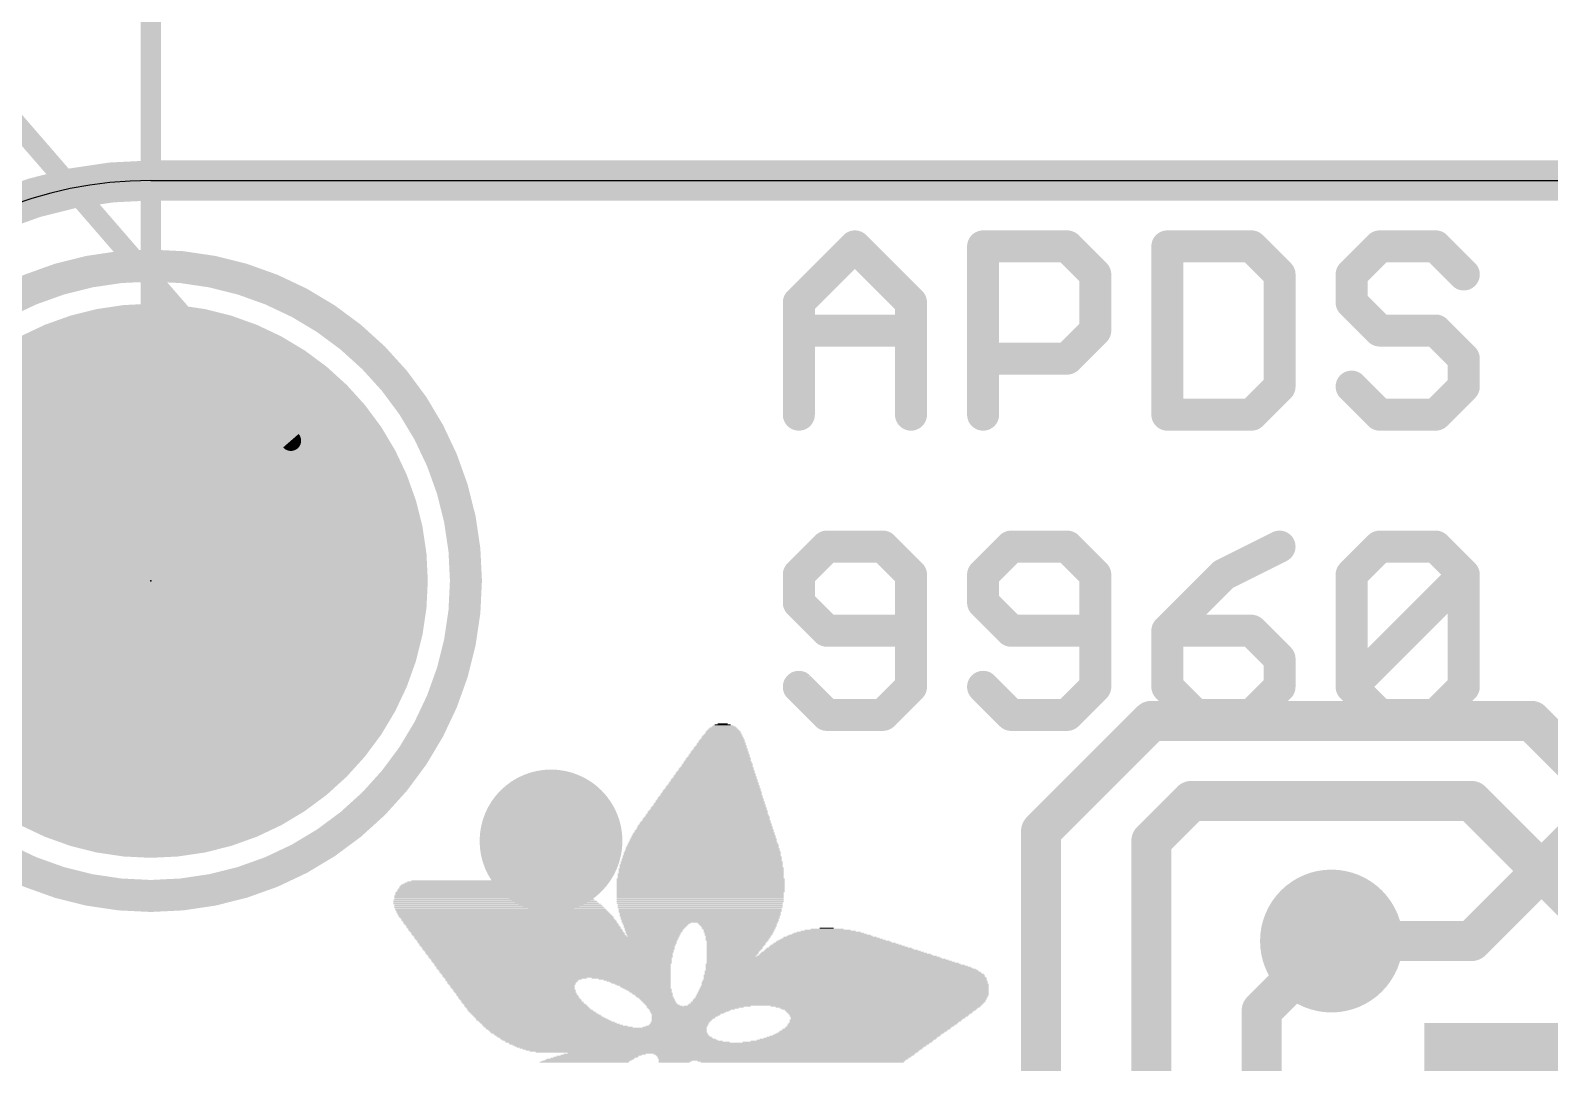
# Model space of a CAD drawing. Extents: x -6.4 to 26.1, y -5.3 to 26.8.
# Drawn here: x 1.78 to 11.42, y 12.18 to 18.73 of the extents above; entities that cross this region are included whole.
import ezdxf

# ---------------------------------------------------------------- set-up
doc = ezdxf.new("R2010")
doc.units = 0
for name, color, linetype in [('1', 12, 'CONTINUOUS'), ('16', 132, 'CONTINUOUS'), ('17', 110, 'CONTINUOUS'), ('18', 110, 'CONTINUOUS'), ('20', 53, 'CONTINUOUS'), ('21', 40, 'CONTINUOUS'), ('23', 53, 'CONTINUOUS'), ('47', 253, 'CONTINUOUS')]:
    doc.layers.add(name, color=color, linetype=linetype)

# ---------------------------------------------------------------- blocks, each defined once
blk = doc.blocks.new('RECT')
blk.add_solid([(-0.5, -0.5), (0.5, -0.5), (-0.5, 0.5), (0.5, 0.5)])
blk = doc.blocks.new('ROUNDP')
at = {"const_width": 0.5}
blk.add_lwpolyline([(0, -0.25, 1), (0, 0.25, 1), (0, -0.25)], format="xyb", dxfattribs=at)
blk = doc.blocks.new('ROUNDV')
at = {"const_width": 0.5}
blk.add_lwpolyline([(0, -0.25, 1), (0, 0.25, 1), (0, -0.25)], format="xyb", dxfattribs=at)

msp = doc.modelspace()

# ---------------------------------------------------------------- linework, layer by layer
at = {"layer": '1'}
for points, const_width in [([(2.54, 17.78, 0.4142), (0, 15.24)], 0.254), ([(2.54, 17.8435, 1), (2.54, 17.7165)], 0.127), ([(2.54, 17.7165, 1), (2.54, 17.8435)], 0.127), ([(8.89, 14.4145, 1), (8.89, 14.2875)], 0.127), ([(8.9349, 14.3061, 1), (8.8451, 14.3959)], 0.127), ([(11.3479, 14.3959, 1), (11.2581, 14.3061)], 0.127), ([(11.303, 14.2875, 1), (11.303, 14.4145)], 0.127), ([(9.144, 13.9065, 1), (9.144, 13.7795)], 0.127), ([(9.1889, 13.7981, 1), (9.0991, 13.8879)], 0.127), ([(10.9669, 13.8879, 1), (10.8771, 13.7981)], 0.127), ([(10.922, 13.7795, 1), (10.922, 13.9065)], 0.127), ([(8.2535, 13.651, 1), (8.1265, 13.651)], 0.127), ([(8.1451, 13.6959, 1), (8.2349, 13.6061)], 0.127), ([(8.9535, 13.589, 1), (8.8265, 13.589)], 0.127), ([(8.8451, 13.6339, 1), (8.9349, 13.5441)], 0.127), ([(10.0779, 12.9091, 1), (9.9881, 12.9989)], 0.127), ([(9.6535, 12.511, 1), (9.5265, 12.511)], 0.127), ([(9.5451, 12.5559, 1), (9.6349, 12.4661)], 0.127)]:
    msp.add_lwpolyline(points, format="xyb", dxfattribs=dict(at, const_width=const_width))
at = {"layer": '1', "const_width": 0.254}
for points in [[(2.54, 17.78), (15.24, 17.78)], [(8.89, 14.351), (8.19, 13.651)], [(8.89, 14.351), (11.303, 14.351)], [(11.303, 14.351), (12.065, 13.589)], [(9.144, 13.843), (8.89, 13.589)], [(9.144, 13.843), (10.922, 13.843)], [(10.922, 13.843), (11.811, 12.954)], [(8.19, 10.395), (8.19, 13.651)], [(8.89, 13.589), (8.89, 9.906)], [(9.59, 12.511), (10.033, 12.954)], [(9.59, 10.395), (9.59, 12.511)]]:
    msp.add_lwpolyline(points, dxfattribs=at)
at = {"layer": '16'}
for points, const_width in [([(2.54, 17.78, 0.4142), (0, 15.24)], 0.254), ([(2.54, 17.8435, 1), (2.54, 17.7165)], 0.127), ([(2.54, 17.7165, 1), (2.54, 17.8435)], 0.127), ([(10.033, 13.0175, 1), (10.033, 12.8905)], 0.127), ([(10.8771, 12.9989, 1), (10.9669, 12.9091)], 0.127), ([(10.922, 12.8905, 1), (10.922, 13.0175)], 0.127)]:
    msp.add_lwpolyline(points, format="xyb", dxfattribs=dict(at, const_width=const_width))
at = {"layer": '16', "const_width": 0.254}
for points in [[(2.54, 17.78), (15.24, 17.78)], [(12.446, 14.478), (10.922, 12.954)], [(10.922, 12.954), (10.033, 12.954)]]:
    msp.add_lwpolyline(points, dxfattribs=at)
at = {"layer": '20'}
msp.add_line((2.54, 17.78), (15.24, 17.78), dxfattribs=at)
msp.add_arc((2.54, 15.24), 2.54, 90, 180, dxfattribs=at)
at = {"layer": '21', "const_width": 0.2032}
for points in [[(6.6528, 17.0059), (7.0087, 17.3618)], [(7.0087, 17.3618), (7.3646, 17.0059)], [(7.8222, 16.2941), (7.8222, 17.3618)], [(7.8222, 17.3618), (8.3561, 17.3618)], [(8.3561, 17.3618), (8.534, 17.1839)], [(8.9916, 17.3618), (8.9916, 16.2941)], [(9.5255, 17.3618), (8.9916, 17.3618)], [(9.7034, 17.1839), (9.5255, 17.3618)], [(10.3389, 17.3618), (10.161, 17.1839)], [(10.6949, 17.3618), (10.3389, 17.3618)], [(10.8728, 17.1839), (10.6949, 17.3618)], [(8.534, 17.1839), (8.534, 16.828)], [(9.7034, 16.472), (9.7034, 17.1839)], [(10.161, 17.1839), (10.161, 17.0059)], [(6.6528, 16.2941), (6.6528, 17.0059)], [(7.3646, 17.0059), (7.3646, 16.2941)], [(10.161, 17.0059), (10.3389, 16.828)], [(6.6528, 16.828), (7.3646, 16.828)], [(8.534, 16.828), (8.3561, 16.65)], [(10.3389, 16.828), (10.6949, 16.828)], [(10.6949, 16.828), (10.8728, 16.65)], [(8.3561, 16.65), (7.8222, 16.65)], [(10.8728, 16.65), (10.8728, 16.472)], [(9.5255, 16.2941), (9.7034, 16.472)], [(10.3389, 16.2941), (10.161, 16.472)], [(10.8728, 16.472), (10.6949, 16.2941)], [(8.9916, 16.2941), (9.5255, 16.2941)], [(10.6949, 16.2941), (10.3389, 16.2941)], [(6.8308, 15.4568), (6.6528, 15.2789)], [(7.1867, 15.4568), (6.8308, 15.4568)], [(7.3646, 15.2789), (7.1867, 15.4568)], [(8.0001, 15.4568), (7.8222, 15.2789)], [(8.3561, 15.4568), (8.0001, 15.4568)], [(8.534, 15.2789), (8.3561, 15.4568)], [(9.7034, 15.4568), (9.3475, 15.2789)], [(10.161, 15.2789), (10.3389, 15.4568)], [(10.3389, 15.4568), (10.6949, 15.4568)], [(10.6949, 15.4568), (10.8728, 15.2789)], [(6.6528, 15.2789), (6.6528, 15.1009)], [(7.3646, 14.5671), (7.3646, 15.2789)], [(7.8222, 15.2789), (7.8222, 15.1009)], [(8.534, 14.5671), (8.534, 15.2789)], [(9.3475, 15.2789), (8.9916, 14.923)], [(10.161, 14.5671), (10.161, 15.2789)], [(10.161, 14.5671), (10.8728, 15.2789)], [(10.8728, 15.2789), (10.8728, 14.5671)], [(6.6528, 15.1009), (6.8308, 14.923)], [(7.8222, 15.1009), (8.0001, 14.923)], [(6.8308, 14.923), (7.3646, 14.923)], [(8.0001, 14.923), (8.534, 14.923)], [(8.9916, 14.923), (8.9916, 14.5671)], [(9.5255, 14.923), (8.9916, 14.923)], [(9.7034, 14.745), (9.5255, 14.923)], [(9.7034, 14.5671), (9.7034, 14.745)], [(6.6528, 14.5671), (6.8308, 14.3891)], [(7.1867, 14.3891), (7.3646, 14.5671)], [(7.8222, 14.5671), (8.0001, 14.3891)], [(8.3561, 14.3891), (8.534, 14.5671)], [(8.9916, 14.5671), (9.1695, 14.3891)], [(9.5255, 14.3891), (9.7034, 14.5671)], [(10.3389, 14.3891), (10.161, 14.5671)], [(10.8728, 14.5671), (10.6949, 14.3891)], [(6.8308, 14.3891), (7.1867, 14.3891)], [(8.0001, 14.3891), (8.3561, 14.3891)], [(9.1695, 14.3891), (9.5255, 14.3891)], [(10.6949, 14.3891), (10.3389, 14.3891)]]:
    msp.add_lwpolyline(points, dxfattribs=at)
at = {"layer": '21'}
for points, const_width in [([(7.0446, 17.3977, 1), (6.9728, 17.3259)], 0.1016), ([(7.0446, 17.3259, 1), (6.9728, 17.3977)], 0.1016), ([(7.873, 17.3618, 1), (7.7714, 17.3618)], 0.1016), ([(7.8222, 17.4126, 1), (7.8222, 17.311)], 0.1016), ([(8.392, 17.3977, 1), (8.3201, 17.3259)], 0.1016), ([(8.3561, 17.311, 1), (8.3561, 17.4126)], 0.1016), ([(9.0424, 17.3618, 1), (8.9408, 17.3618)], 0.1016), ([(8.9916, 17.4126, 1), (8.9916, 17.311)], 0.1016), ([(9.5614, 17.3977, 1), (9.4895, 17.3259)], 0.1016), ([(9.5255, 17.311, 1), (9.5255, 17.4126)], 0.1016), ([(10.3389, 17.4126, 1), (10.3389, 17.311)], 0.1016), ([(10.3749, 17.3259, 1), (10.303, 17.3977)], 0.1016), ([(10.7308, 17.3977, 1), (10.6589, 17.3259)], 0.1016), ([(10.6949, 17.311, 1), (10.6949, 17.4126)], 0.1016), ([(2.54, 13.24, 1), (2.54, 17.24, 1), (2.54, 13.24)], 0.2032), ([(8.5848, 17.1839, 1), (8.4832, 17.1839)], 0.1016), ([(8.4981, 17.1479, 1), (8.5699, 17.2198)], 0.1016), ([(9.7542, 17.1839, 1), (9.6526, 17.1839)], 0.1016), ([(9.6675, 17.1479, 1), (9.7393, 17.2198)], 0.1016), ([(10.2118, 17.1839, 1), (10.1102, 17.1839)], 0.1016), ([(10.1251, 17.2198, 1), (10.1969, 17.1479)], 0.1016), ([(10.8369, 17.1479, 1), (10.9087, 17.2198)], 0.1016), ([(6.7036, 17.0059, 1), (6.602, 17.0059)], 0.1016), ([(6.6169, 17.0418, 1), (6.6887, 16.97)], 0.1016), ([(7.4154, 17.0059, 1), (7.3138, 17.0059)], 0.1016), ([(7.3287, 16.97, 1), (7.4005, 17.0418)], 0.1016), ([(10.1969, 17.0418, 1), (10.1251, 16.97)], 0.1016), ([(10.1102, 17.0059, 1), (10.2118, 17.0059)], 0.1016), ([(6.6528, 16.8788, 1), (6.6528, 16.7772)], 0.1016), ([(7.3646, 16.7772, 1), (7.3646, 16.8788)], 0.1016), ([(8.4832, 16.828, 1), (8.5848, 16.828)], 0.1016), ([(8.5699, 16.792, 1), (8.4981, 16.8639)], 0.1016), ([(10.3389, 16.8788, 1), (10.3389, 16.7772)], 0.1016), ([(10.303, 16.792, 1), (10.3749, 16.8639)], 0.1016), ([(10.7308, 16.8639, 1), (10.6589, 16.792)], 0.1016), ([(10.6949, 16.7772, 1), (10.6949, 16.8788)], 0.1016), ([(7.8222, 16.7008, 1), (7.8222, 16.5992)], 0.1016), ([(8.3201, 16.6859, 1), (8.392, 16.6141)], 0.1016), ([(8.3561, 16.5992, 1), (8.3561, 16.7008)], 0.1016), ([(10.9236, 16.65, 1), (10.822, 16.65)], 0.1016), ([(10.8369, 16.6141, 1), (10.9087, 16.6859)], 0.1016), ([(9.6526, 16.472, 1), (9.7542, 16.472)], 0.1016), ([(9.7393, 16.4361, 1), (9.6675, 16.508)], 0.1016), ([(10.1969, 16.508, 1), (10.1251, 16.4361)], 0.1016), ([(10.822, 16.472, 1), (10.9236, 16.472)], 0.1016), ([(10.9087, 16.4361, 1), (10.8369, 16.508)], 0.1016), ([(8.9916, 16.3449, 1), (8.9916, 16.2433)], 0.1016), ([(9.5255, 16.2433, 1), (9.5255, 16.3449)], 0.1016), ([(10.3389, 16.3449, 1), (10.3389, 16.2433)], 0.1016), ([(10.6949, 16.2433, 1), (10.6949, 16.3449)], 0.1016), ([(6.602, 16.2941, 1), (6.7036, 16.2941)], 0.1016), ([(7.3138, 16.2941, 1), (7.4154, 16.2941)], 0.1016), ([(7.7714, 16.2941, 1), (7.873, 16.2941)], 0.1016), ([(8.9408, 16.2941, 1), (9.0424, 16.2941)], 0.1016), ([(9.4895, 16.33, 1), (9.5614, 16.2582)], 0.1016), ([(10.303, 16.2582, 1), (10.3749, 16.33)], 0.1016), ([(10.6589, 16.33, 1), (10.7308, 16.2582)], 0.1016), ([(6.8308, 15.5076, 1), (6.8308, 15.406)], 0.1016), ([(6.8667, 15.4209, 1), (6.7948, 15.4927)], 0.1016), ([(7.2226, 15.4927, 1), (7.1507, 15.4209)], 0.1016), ([(7.1867, 15.406, 1), (7.1867, 15.5076)], 0.1016), ([(8.0001, 15.5076, 1), (8.0001, 15.406)], 0.1016), ([(8.0361, 15.4209, 1), (7.9642, 15.4927)], 0.1016), ([(8.392, 15.4927, 1), (8.3201, 15.4209)], 0.1016), ([(8.3561, 15.406, 1), (8.3561, 15.5076)], 0.1016), ([(9.7261, 15.4114, 1), (9.6807, 15.5022)], 0.1016), ([(10.3389, 15.5076, 1), (10.3389, 15.406)], 0.1016), ([(10.3749, 15.4209, 1), (10.303, 15.4927)], 0.1016), ([(10.7308, 15.4927, 1), (10.6589, 15.4209)], 0.1016), ([(10.6949, 15.406, 1), (10.6949, 15.5076)], 0.1016), ([(6.7036, 15.2789, 1), (6.602, 15.2789)], 0.1016), ([(6.6169, 15.3148, 1), (6.6887, 15.2429)], 0.1016), ([(7.4154, 15.2789, 1), (7.3138, 15.2789)], 0.1016), ([(7.3287, 15.2429, 1), (7.4005, 15.3148)], 0.1016), ([(7.873, 15.2789, 1), (7.7714, 15.2789)], 0.1016), ([(7.7863, 15.3148, 1), (7.8581, 15.2429)], 0.1016), ([(8.5848, 15.2789, 1), (8.4832, 15.2789)], 0.1016), ([(8.4981, 15.2429, 1), (8.5699, 15.3148)], 0.1016), ([(9.3248, 15.3243, 1), (9.3702, 15.2334)], 0.1016), ([(9.3834, 15.2429, 1), (9.3116, 15.3148)], 0.1016), ([(10.2118, 15.2789, 1), (10.1102, 15.2789)], 0.1016), ([(10.1251, 15.3148, 1), (10.1969, 15.2429)], 0.1016), ([(10.9236, 15.2789, 1), (10.822, 15.2789)], 0.1016), ([(10.9087, 15.2429, 1), (10.8369, 15.3148)], 0.1016), ([(10.8369, 15.2429, 1), (10.9087, 15.3148)], 0.1016), ([(6.6887, 15.1368, 1), (6.6169, 15.065)], 0.1016), ([(6.602, 15.1009, 1), (6.7036, 15.1009)], 0.1016), ([(7.8581, 15.1368, 1), (7.7863, 15.065)], 0.1016), ([(7.7714, 15.1009, 1), (7.873, 15.1009)], 0.1016), ([(6.8308, 14.9738, 1), (6.8308, 14.8722)], 0.1016), ([(6.7948, 14.887, 1), (6.8667, 14.9589)], 0.1016), ([(7.3646, 14.8722, 1), (7.3646, 14.9738)], 0.1016), ([(8.0001, 14.9738, 1), (8.0001, 14.8722)], 0.1016), ([(7.9642, 14.887, 1), (8.0361, 14.9589)], 0.1016), ([(8.534, 14.8722, 1), (8.534, 14.9738)], 0.1016), ([(9.0424, 14.923, 1), (8.9408, 14.923)], 0.1016), ([(8.9916, 14.9738, 1), (8.9916, 14.8722)], 0.1016), ([(8.9557, 14.9589, 1), (9.0275, 14.887)], 0.1016), ([(9.5614, 14.9589, 1), (9.4895, 14.887)], 0.1016), ([(9.5255, 14.8722, 1), (9.5255, 14.9738)], 0.1016), ([(9.7542, 14.745, 1), (9.6526, 14.745)], 0.1016), ([(9.6675, 14.7091, 1), (9.7393, 14.7809)], 0.1016), ([(6.6887, 14.603, 1), (6.6169, 14.5311)], 0.1016), ([(7.4005, 14.5311, 1), (7.3287, 14.603)], 0.1016), ([(7.8581, 14.603, 1), (7.7863, 14.5311)], 0.1016), ([(8.5699, 14.5311, 1), (8.4981, 14.603)], 0.1016), ([(9.0275, 14.603, 1), (8.9557, 14.5311)], 0.1016), ([(9.7393, 14.5311, 1), (9.6675, 14.603)], 0.1016), ([(10.1969, 14.603, 1), (10.1251, 14.5311)], 0.1016), ([(10.9087, 14.5311, 1), (10.8369, 14.603)], 0.1016), ([(7.3138, 14.5671, 1), (7.4154, 14.5671)], 0.1016), ([(8.4832, 14.5671, 1), (8.5848, 14.5671)], 0.1016), ([(8.9408, 14.5671, 1), (9.0424, 14.5671)], 0.1016), ([(9.6526, 14.5671, 1), (9.7542, 14.5671)], 0.1016), ([(10.1251, 14.603, 1), (10.1969, 14.5311)], 0.1016), ([(10.1102, 14.5671, 1), (10.2118, 14.5671)], 0.1016), ([(10.822, 14.5671, 1), (10.9236, 14.5671)], 0.1016), ([(6.8308, 14.4399, 1), (6.8308, 14.3383)], 0.1016), ([(6.7948, 14.3532, 1), (6.8667, 14.425)], 0.1016), ([(7.1507, 14.425, 1), (7.2226, 14.3532)], 0.1016), ([(7.1867, 14.3383, 1), (7.1867, 14.4399)], 0.1016), ([(8.0001, 14.4399, 1), (8.0001, 14.3383)], 0.1016), ([(7.9642, 14.3532, 1), (8.0361, 14.425)], 0.1016), ([(8.3201, 14.425, 1), (8.392, 14.3532)], 0.1016), ([(8.3561, 14.3383, 1), (8.3561, 14.4399)], 0.1016), ([(9.1695, 14.4399, 1), (9.1695, 14.3383)], 0.1016), ([(9.1336, 14.3532, 1), (9.2055, 14.425)], 0.1016), ([(9.4895, 14.425, 1), (9.5614, 14.3532)], 0.1016), ([(9.5255, 14.3383, 1), (9.5255, 14.4399)], 0.1016), ([(10.3389, 14.4399, 1), (10.3389, 14.3383)], 0.1016), ([(10.303, 14.3532, 1), (10.3749, 14.425)], 0.1016), ([(10.6589, 14.425, 1), (10.7308, 14.3532)], 0.1016), ([(10.6949, 14.3383, 1), (10.6949, 14.4399)], 0.1016)]:
    msp.add_lwpolyline(points, format="xyb", dxfattribs=dict(at, const_width=const_width))
at = {"layer": '23'}
msp.add_point((2.54, 15.24), dxfattribs=at)
at = {"layer": '47', "const_width": 0.13}
for points in [[(3.429, 16.129), (-1.7619, 22.1185)], [(2.54, 15.24), (2.54, 21.635)]]:
    msp.add_lwpolyline(points, dxfattribs=at)
at = {"layer": '47', "const_width": 0.065}
for points in [[(3.4044, 16.1077, 1), (3.4536, 16.1503)], [(2.5075, 15.24, 1), (2.5725, 15.24)]]:
    msp.add_lwpolyline(points, format="xyb", dxfattribs=at)

# ---------------------------------------------------------------- block references
at = {"layer": '1', "xscale": 1.24, "yscale": 1.5, "rotation": 180}
msp.add_blockref('RECT', (11.242, 11.684), dxfattribs=at)
at = {"layer": '17', "xscale": 3.516, "yscale": 3.516}
msp.add_blockref('ROUNDP', (2.54, 15.24), dxfattribs=at)
msp.add_blockref('ROUNDP', (2.54, 15.24), dxfattribs=at)
at = {"layer": '18', "xscale": 0.9064, "yscale": 0.9064}
for p in [(5.08, 13.589), (5.08, 13.589), (10.033, 12.954), (10.033, 12.954)]:
    msp.add_blockref('ROUNDV', p, dxfattribs=at)
at = {"layer": '21'}
for p, xscale, yscale in [((6.1722, 14.2685), 0.235, 0.0063), ((6.1722, 14.2812), 0.2222, 0.0063), ((6.1722, 14.2748), 0.2222, 0.0064), ((6.1722, 14.2875), 0.2096, 0.0064), ((6.1722, 14.2939), 0.1968, 0.0063), ((6.1722, 14.3002), 0.1842, 0.0064), ((6.1722, 14.3066), 0.1714, 0.0063), ((6.1754, 14.3129), 0.1524, 0.0064), ((6.1722, 14.3193), 0.1334, 0.0063), ((6.169, 14.3256), 0.1016, 0.0064), ((6.1691, 14.332), 0.0635, 0.0063), ((6.1532, 14.1796), 0.3365, 0.0063), ((6.1564, 14.1732), 0.3429, 0.0064), ((6.1563, 14.1859), 0.3302, 0.0064), ((6.1595, 14.1923), 0.3238, 0.0063), ((6.1595, 14.205), 0.3112, 0.0063), ((6.1595, 14.1986), 0.3112, 0.0064), ((6.1627, 14.2113), 0.3048, 0.0064), ((6.1627, 14.224), 0.2921, 0.0064), ((6.1627, 14.2177), 0.2921, 0.0063), ((6.1659, 14.2304), 0.2857, 0.0063), ((6.1659, 14.2367), 0.2731, 0.0064), ((6.1659, 14.2494), 0.2603, 0.0064), ((6.1691, 14.2431), 0.2667, 0.0063), ((6.169, 14.2558), 0.254, 0.0063), ((6.1691, 14.2621), 0.2413, 0.0064), ((6.1372, 14.078), 0.4445, 0.0063), ((6.1373, 14.0907), 0.4318, 0.0063), ((6.1373, 14.0843), 0.4318, 0.0064), ((6.1372, 14.097), 0.4191, 0.0064), ((6.1405, 14.1097), 0.4127, 0.0064), ((6.1405, 14.1034), 0.4127, 0.0063), ((6.1436, 14.1161), 0.4064, 0.0063), ((6.1437, 14.1224), 0.3937, 0.0064), ((6.1468, 14.1351), 0.3874, 0.0064), ((6.1468, 14.1288), 0.3874, 0.0063), ((6.1468, 14.1415), 0.3746, 0.0063), ((6.15, 14.1542), 0.3683, 0.0063), ((6.15, 14.1478), 0.3683, 0.0064), ((6.15, 14.1605), 0.3556, 0.0064), ((6.1532, 14.1669), 0.3493, 0.0063), ((6.1151, 13.9827), 0.5397, 0.0064), ((6.1182, 13.9891), 0.5334, 0.0063), ((6.1183, 14.0018), 0.5207, 0.0063), ((6.1214, 13.9954), 0.527, 0.0064), ((6.1214, 14.0081), 0.5144, 0.0064), ((6.1214, 14.0208), 0.5016, 0.0064), ((6.1246, 14.0145), 0.508, 0.0063), ((6.1246, 14.0272), 0.4953, 0.0063), ((6.1278, 14.0335), 0.4889, 0.0064), ((6.1278, 14.0462), 0.4763, 0.0064), ((6.1278, 14.0399), 0.4763, 0.0063), ((6.131, 14.0526), 0.4699, 0.0063), ((6.1309, 14.0589), 0.4572, 0.0064), ((6.1341, 14.0716), 0.4508, 0.0064), ((6.1341, 14.0653), 0.4508, 0.0063), ((6.096, 13.8875), 0.6414, 0.0063), ((6.096, 13.8811), 0.6414, 0.0064), ((6.0992, 13.8938), 0.635, 0.0064), ((6.0991, 13.9065), 0.6223, 0.0064), ((6.1024, 13.9002), 0.6287, 0.0063), ((6.1024, 13.9129), 0.6159, 0.0063), ((6.1055, 13.9192), 0.6096, 0.0064), ((6.1056, 13.9319), 0.5969, 0.0064), ((6.1056, 13.9256), 0.5969, 0.0063), ((6.1087, 13.9383), 0.5906, 0.0063), ((6.1087, 13.9446), 0.5778, 0.0064), ((6.1119, 13.9573), 0.5715, 0.0064), ((6.1119, 13.951), 0.5715, 0.0063), ((6.1119, 13.9637), 0.5588, 0.0063), ((6.1151, 13.9764), 0.5525, 0.0063), ((6.1151, 13.97), 0.5525, 0.0064), ((6.077, 13.7858), 0.7429, 0.0063), ((6.0801, 13.7986), 0.7366, 0.0063), ((6.0801, 13.7922), 0.7366, 0.0064), ((6.0802, 13.8049), 0.7239, 0.0064), ((6.0833, 13.8113), 0.7176, 0.0063), ((6.0833, 13.8239), 0.7048, 0.0063), ((6.0865, 13.8176), 0.7112, 0.0064), ((6.0865, 13.8303), 0.6985, 0.0064), ((6.0865, 13.843), 0.6858, 0.0064), ((6.0897, 13.8367), 0.6921, 0.0063), ((6.0897, 13.8494), 0.6795, 0.0063), ((6.0897, 13.862), 0.6667, 0.0063), ((6.0929, 13.8557), 0.6731, 0.0064), ((6.0928, 13.8684), 0.6604, 0.0064), ((6.096, 13.8748), 0.654, 0.0063), ((6.0579, 13.6906), 0.8446, 0.0064), ((6.0579, 13.7033), 0.8318, 0.0064), ((6.0611, 13.697), 0.8382, 0.0063), ((6.0611, 13.7096), 0.8255, 0.0063), ((6.0643, 13.716), 0.8191, 0.0064), ((6.0643, 13.7287), 0.8065, 0.0064), ((6.0643, 13.7224), 0.8065, 0.0063), ((6.0675, 13.7351), 0.8001, 0.0063), ((6.0706, 13.7414), 0.7938, 0.0064), ((6.0706, 13.7541), 0.781, 0.0064), ((6.0706, 13.7477), 0.781, 0.0063), ((6.0706, 13.7605), 0.7684, 0.0063), ((6.0738, 13.7732), 0.762, 0.0063), ((6.0738, 13.7668), 0.762, 0.0064), ((6.077, 13.7795), 0.7557, 0.0064), ((6.0452, 13.5953), 0.9334, 0.0063), ((6.0452, 13.6081), 0.9208, 0.0063), ((6.0484, 13.6017), 0.9271, 0.0064), ((6.0484, 13.6208), 0.9144, 0.0063), ((6.0484, 13.6144), 0.9144, 0.0064), ((6.0484, 13.6334), 0.9017, 0.0063), ((6.0484, 13.6271), 0.9017, 0.0064), ((6.0516, 13.6398), 0.8953, 0.0064), ((6.0516, 13.6525), 0.8827, 0.0064), ((6.0516, 13.6462), 0.8827, 0.0063), ((6.0548, 13.6589), 0.8763, 0.0063), ((6.0547, 13.6715), 0.8636, 0.0063), ((6.0547, 13.6652), 0.8636, 0.0064), ((6.0579, 13.6779), 0.8572, 0.0064), ((6.0548, 13.6843), 0.8509, 0.0063), ((6.0389, 13.5128), 0.9969, 0.0064), ((6.0389, 13.5065), 0.9969, 0.0063), ((6.0389, 13.5001), 0.9969, 0.0064), ((6.042, 13.5191), 0.9906, 0.0063), ((6.0389, 13.5255), 0.9843, 0.0064), ((6.0389, 13.5446), 0.9715, 0.0063), ((6.0421, 13.5382), 0.9779, 0.0064), ((6.0421, 13.5319), 0.9779, 0.0063), ((6.042, 13.5572), 0.9652, 0.0063), ((6.042, 13.5509), 0.9652, 0.0064), ((6.0421, 13.57), 0.9525, 0.0063), ((6.0452, 13.5636), 0.9588, 0.0064), ((6.042, 13.5827), 0.9398, 0.0063), ((6.0452, 13.5763), 0.9462, 0.0064), ((6.0452, 13.589), 0.9334, 0.0064), ((6.0325, 13.4112), 1.0478, 0.0064), ((6.0325, 13.4049), 1.0478, 0.0063), ((6.0325, 13.4366), 1.035, 0.0064), ((6.0325, 13.4303), 1.035, 0.0063), ((6.0325, 13.4239), 1.035, 0.0064), ((6.0357, 13.4176), 1.0414, 0.0063), ((6.0357, 13.4557), 1.0287, 0.0063), ((6.0357, 13.4493), 1.0287, 0.0064), ((6.0357, 13.443), 1.0287, 0.0063), ((6.0357, 13.4747), 1.016, 0.0064), ((6.0357, 13.4684), 1.016, 0.0063), ((6.0357, 13.462), 1.016, 0.0064), ((6.0389, 13.4874), 1.0097, 0.0064), ((6.0389, 13.4811), 1.0097, 0.0063), ((6.0357, 13.4938), 1.0033, 0.0063), ((4.645, 13.3033), 1.0414, 0.0063), ((4.6355, 13.3096), 1.0096, 0.0064), ((4.6292, 13.316), 0.9715, 0.0063), ((4.6197, 13.3223), 0.9271, 0.0064), ((4.607, 13.3287), 0.8763, 0.0063), ((4.5911, 13.335), 0.7937, 0.0064), ((6.0293, 13.3477), 1.0668, 0.0064), ((6.0293, 13.3414), 1.0668, 0.0063), ((6.0293, 13.335), 1.0668, 0.0064), ((6.0293, 13.3287), 1.0668, 0.0063), ((6.0293, 13.3223), 1.0668, 0.0064), ((6.0293, 13.316), 1.0668, 0.0063), ((6.0293, 13.3096), 1.0668, 0.0064), ((6.0293, 13.3033), 1.0668, 0.0063), ((6.0293, 13.3795), 1.0541, 0.0063), ((6.0293, 13.3731), 1.0541, 0.0064), ((6.0293, 13.3668), 1.0541, 0.0063), ((6.0293, 13.3604), 1.0541, 0.0064), ((6.0293, 13.3541), 1.0541, 0.0063), ((6.0325, 13.3985), 1.0478, 0.0064), ((6.0325, 13.3922), 1.0478, 0.0063), ((6.0325, 13.3858), 1.0478, 0.0064), ((4.718, 13.2144), 1.2763, 0.0063), ((4.7244, 13.208), 1.289, 0.0064), ((4.718, 13.2207), 1.2637, 0.0064), ((4.7085, 13.2334), 1.2446, 0.0064), ((4.7117, 13.2271), 1.251, 0.0063), ((4.7022, 13.2398), 1.2319, 0.0063), ((4.6863, 13.2588), 1.1874, 0.0064), ((4.699, 13.2461), 1.2128, 0.0064), ((4.6927, 13.2525), 1.2001, 0.0063), ((4.6831, 13.2652), 1.1684, 0.0063), ((4.6799, 13.2715), 1.1493, 0.0064), ((4.6705, 13.2779), 1.1303, 0.0063), ((4.6673, 13.2842), 1.1113, 0.0064), ((4.6514, 13.2969), 1.0668, 0.0064), ((4.6609, 13.2906), 1.0858, 0.0063), ((6.0293, 13.2969), 1.0668, 0.0064), ((6.0293, 13.2906), 1.0668, 0.0063), ((6.0293, 13.2842), 1.0668, 0.0064), ((6.0293, 13.2779), 1.0668, 0.0063), ((6.0293, 13.2715), 1.0668, 0.0064), ((6.0293, 13.2652), 1.0668, 0.0063), ((6.0262, 13.2588), 1.0605, 0.0064), ((6.0262, 13.2525), 1.0605, 0.0063), ((6.0262, 13.2461), 1.0605, 0.0064), ((6.0262, 13.2398), 1.0605, 0.0063), ((6.0262, 13.2334), 1.0605, 0.0064), ((6.0262, 13.2271), 1.0605, 0.0063), ((6.0262, 13.2207), 1.0605, 0.0064), ((6.0262, 13.2144), 1.0605, 0.0063), ((6.0262, 13.208), 1.0605, 0.0064), ((4.7276, 13.2017), 1.2954, 0.0063), ((4.7371, 13.189), 1.3144, 0.0063), ((4.7308, 13.1953), 1.3017, 0.0064), ((4.7435, 13.1826), 1.3145, 0.0064), ((4.7466, 13.1763), 1.3208, 0.0063), ((4.7498, 13.1699), 1.3272, 0.0064), ((4.753, 13.1636), 1.3335, 0.0063), ((4.7625, 13.1509), 1.3398, 0.0063), ((4.7594, 13.1572), 1.3335, 0.0064), ((4.772, 13.1382), 1.3462, 0.0063), ((4.7689, 13.1445), 1.3399, 0.0064), ((4.7784, 13.1318), 1.3462, 0.0064), ((4.7816, 13.1255), 1.3525, 0.0063), ((4.7879, 13.1191), 1.3526, 0.0064), ((4.7911, 13.1128), 1.3589, 0.0063), ((6.023, 13.1953), 1.0541, 0.0064), ((6.0262, 13.2017), 1.0605, 0.0063), ((6.0262, 13.189), 1.0477, 0.0063), ((6.0262, 13.1826), 1.0477, 0.0064), ((6.0262, 13.1763), 1.0477, 0.0063), ((6.0262, 13.1699), 1.0477, 0.0064), ((6.023, 13.1636), 1.0414, 0.0063), ((6.023, 13.1382), 1.0287, 0.0063), ((6.0262, 13.1572), 1.0351, 0.0064), ((6.0262, 13.1509), 1.0351, 0.0063), ((6.0262, 13.1445), 1.0351, 0.0064), ((6.023, 13.1128), 1.016, 0.0063), ((6.0262, 13.1318), 1.0223, 0.0064), ((6.0262, 13.1255), 1.0223, 0.0063), ((6.0262, 13.1191), 1.0223, 0.0064), ((4.7975, 13.1064), 1.3589, 0.0064), ((4.8006, 13.1001), 1.3526, 0.0063), ((4.8102, 13.0874), 1.3589, 0.0063), ((4.807, 13.0937), 1.3525, 0.0064), ((4.8165, 13.081), 1.3589, 0.0064), ((4.8228, 13.0683), 1.3589, 0.0064), ((4.8197, 13.0747), 1.3525, 0.0063), ((4.8292, 13.062), 1.3589, 0.0063), ((4.8323, 13.0556), 1.3525, 0.0064), ((4.8418, 13.0429), 1.3589, 0.0064), ((4.8387, 13.0493), 1.3526, 0.0063), ((4.8451, 13.0366), 1.3525, 0.0063), ((4.8514, 13.0302), 1.3526, 0.0064), ((4.8546, 13.0239), 1.3589, 0.0063), ((4.8578, 13.0175), 1.3525, 0.0064), ((6.0262, 13.1064), 1.0097, 0.0064), ((6.0262, 13.1001), 1.0097, 0.0063), ((6.023, 13.0937), 1.0033, 0.0064), ((6.023, 13.0747), 0.9906, 0.0063), ((6.0262, 13.0874), 0.9969, 0.0063), ((6.0262, 13.081), 0.9969, 0.0064), ((5.7435, 13.062), 0.4191, 0.0063), ((5.7499, 13.0683), 0.4318, 0.0064), ((5.7436, 13.0556), 0.4064, 0.0064), ((5.7404, 13.0493), 0.4, 0.0063), ((5.7373, 13.0429), 0.3937, 0.0064), ((5.734, 13.0302), 0.3747, 0.0064), ((5.7372, 13.0366), 0.381, 0.0063), ((5.7309, 13.0239), 0.3683, 0.0063), ((5.734, 13.0175), 0.3619, 0.0064), ((6.2643, 13.0683), 0.508, 0.0064), ((6.2643, 13.062), 0.4953, 0.0063), ((6.2675, 13.0556), 0.4889, 0.0064), ((6.2706, 13.0493), 0.4826, 0.0063), ((6.2707, 13.0429), 0.4699, 0.0064), ((6.2707, 13.0366), 0.4699, 0.0063), ((6.2706, 13.0302), 0.4572, 0.0064), ((6.2738, 13.0239), 0.4508, 0.0063), ((6.2707, 13.0175), 0.4445, 0.0064), ((6.839, 13.0175), 0.3493, 0.0064), ((6.8357, 13.0239), 0.2921, 0.0063), ((6.8326, 13.0302), 0.2096, 0.0064), ((6.8295, 13.0366), 0.0889, 0.0063), ((4.8641, 13.0112), 1.3526, 0.0063), ((4.8704, 13.0048), 1.3525, 0.0064), ((4.8704, 12.9985), 1.3525, 0.0063), ((4.8768, 12.9921), 1.3526, 0.0064), ((4.8832, 12.9858), 1.3525, 0.0063), ((5.0514, 12.9794), 1.6764, 0.0064), ((5.0514, 12.9731), 1.6764, 0.0063), ((5.0514, 12.9667), 1.6637, 0.0064), ((5.0546, 12.9604), 1.6574, 0.0063), ((5.0546, 12.954), 1.6446, 0.0064), ((5.0546, 12.9477), 1.6446, 0.0063), ((5.0578, 12.9413), 1.6383, 0.0064), ((5.0578, 12.935), 1.6256, 0.0063), ((5.0578, 12.9286), 1.6256, 0.0064), ((5.0578, 12.9223), 1.6129, 0.0063), ((5.7309, 13.0112), 0.3556, 0.0063), ((5.7277, 13.0048), 0.3492, 0.0064), ((5.7277, 12.9921), 0.3366, 0.0064), ((5.7309, 12.9985), 0.3429, 0.0063), ((5.7309, 12.9858), 0.3302, 0.0063), ((6.2707, 13.0112), 0.4445, 0.0063), ((6.2706, 13.0048), 0.4318, 0.0064), ((6.2706, 12.9985), 0.4318, 0.0063), ((6.2675, 12.9921), 0.4255, 0.0064), ((6.2643, 12.9731), 0.4064, 0.0063), ((6.2611, 12.9667), 0.4, 0.0064), ((6.2611, 12.9604), 0.4, 0.0063), ((6.2675, 12.9858), 0.4127, 0.0063), ((6.2675, 12.9794), 0.4127, 0.0064), ((6.2611, 12.954), 0.3874, 0.0064), ((6.2579, 12.9477), 0.381, 0.0063), ((6.2515, 12.9286), 0.3683, 0.0064), ((6.2484, 12.9223), 0.362, 0.0063), ((6.2548, 12.9413), 0.3747, 0.0064), ((6.2548, 12.935), 0.3747, 0.0063), ((6.8961, 12.9223), 0.8572, 0.0063), ((6.8898, 12.9286), 0.8319, 0.0064), ((6.8866, 12.935), 0.8001, 0.0063), ((6.8803, 12.9413), 0.7747, 0.0064), ((6.8739, 12.9477), 0.7366, 0.0063), ((6.8707, 12.954), 0.7176, 0.0064), ((6.8643, 12.9604), 0.6795, 0.0063), ((6.8612, 12.9667), 0.6477, 0.0064), ((6.858, 12.9731), 0.616, 0.0063), ((6.8517, 12.9794), 0.5905, 0.0064), ((6.8485, 12.9858), 0.5461, 0.0063), ((6.8485, 12.9921), 0.5207, 0.0064), ((6.8453, 12.9985), 0.4762, 0.0063), ((6.8422, 13.0048), 0.4445, 0.0064), ((6.8421, 13.0112), 0.4064, 0.0063), ((5.061, 12.9159), 1.6065, 0.0064), ((5.0641, 12.9096), 1.6002, 0.0063), ((5.0641, 12.9032), 1.6002, 0.0064), ((5.0642, 12.8969), 1.5875, 0.0063), ((5.0673, 12.8905), 1.5812, 0.0064), ((5.0705, 12.8841), 1.5748, 0.0063), ((5.0673, 12.8778), 1.5684, 0.0064), ((5.0705, 12.8715), 1.5621, 0.0063), ((5.0737, 12.8651), 1.5557, 0.0064), ((5.0768, 12.8588), 1.5494, 0.0063), ((5.0768, 12.8524), 1.5494, 0.0064), ((5.0769, 12.846), 1.5367, 0.0063), ((5.08, 12.8397), 1.5304, 0.0064), ((5.0832, 12.8334), 1.524, 0.0063), ((5.0832, 12.827), 1.524, 0.0064), ((5.0864, 12.8207), 1.5177, 0.0063), ((6.2452, 12.9159), 0.3556, 0.0064), ((6.2452, 12.9096), 0.3556, 0.0063), ((6.242, 12.9032), 0.3493, 0.0064), ((6.2357, 12.8905), 0.3366, 0.0064), ((6.2325, 12.8841), 0.3302, 0.0063), ((6.2325, 12.8778), 0.3302, 0.0064), ((6.223, 12.8588), 0.3112, 0.0063), ((6.8072, 12.8524), 1.4796, 0.0064), ((6.8262, 12.8397), 1.5177, 0.0064), ((6.8357, 12.8334), 1.5367, 0.0063), ((6.8453, 12.827), 1.5558, 0.0064), ((6.8548, 12.8207), 1.5748, 0.0063), ((6.2389, 12.8969), 0.3429, 0.0063), ((6.2294, 12.8715), 0.3239, 0.0063), ((6.2262, 12.8651), 0.3175, 0.0064), ((6.8136, 12.846), 1.4923, 0.0063), ((6.9564, 12.8588), 1.143, 0.0063), ((6.9501, 12.8651), 1.1049, 0.0064), ((6.9469, 12.8715), 1.0858, 0.0063), ((6.9374, 12.8778), 1.0541, 0.0064), ((6.931, 12.8841), 1.0287, 0.0063), ((6.9279, 12.8905), 0.9969, 0.0064), ((6.9215, 12.8969), 0.9716, 0.0063), ((6.912, 12.9032), 0.9398, 0.0064), ((6.9088, 12.9096), 0.9208, 0.0063), ((6.9024, 12.9159), 0.8827, 0.0064), ((5.0896, 12.8143), 1.5113, 0.0064), ((5.0895, 12.8079), 1.4986, 0.0063), ((5.0895, 12.8016), 1.4986, 0.0064), ((5.0927, 12.7953), 1.4922, 0.0063), ((5.0959, 12.7889), 1.4859, 0.0064), ((5.0959, 12.7826), 1.4859, 0.0063), ((5.0991, 12.7762), 1.4795, 0.0064), ((5.1022, 12.7698), 1.4732, 0.0063), ((5.1054, 12.7635), 1.4668, 0.0064), ((5.1054, 12.7572), 1.4668, 0.0063), ((5.1086, 12.7508), 1.4605, 0.0064), ((5.1118, 12.7445), 1.4541, 0.0063), ((5.1149, 12.7381), 1.4478, 0.0064), ((5.1149, 12.7317), 1.4478, 0.0063), ((5.1181, 12.7254), 1.4414, 0.0064), ((6.9405, 12.7381), 1.7843, 0.0064), ((6.9405, 12.7317), 1.7843, 0.0063), ((6.9438, 12.7254), 1.7907, 0.0064), ((6.9247, 12.7635), 1.7399, 0.0064), ((6.931, 12.7572), 1.7526, 0.0063), ((6.9342, 12.7508), 1.759, 0.0064), ((6.9405, 12.7445), 1.7717, 0.0063), ((6.8929, 12.7953), 1.6637, 0.0063), ((6.9024, 12.7889), 1.6827, 0.0064), ((6.8707, 12.8079), 1.6192, 0.0063), ((6.8834, 12.8016), 1.6446, 0.0064), ((6.9088, 12.7826), 1.6954, 0.0063), ((6.9247, 12.7698), 1.7272, 0.0063), ((6.9184, 12.7762), 1.7145, 0.0064), ((6.8675, 12.8143), 1.6002, 0.0064), ((4.8546, 12.7191), 0.9017, 0.0063), ((4.8419, 12.7127), 0.8636, 0.0064), ((4.8323, 12.7064), 0.8445, 0.0063), ((4.8323, 12.7), 0.8319, 0.0064), ((4.8323, 12.6936), 0.8191, 0.0063), ((4.8292, 12.6873), 0.8128, 0.0064), ((4.8323, 12.681), 0.8065, 0.0063), ((4.8323, 12.6746), 0.7937, 0.0064), ((4.8355, 12.6683), 0.7874, 0.0063), ((4.8355, 12.6619), 0.7874, 0.0064), ((4.8387, 12.6555), 0.781, 0.0063), ((4.8418, 12.6492), 0.7747, 0.0064), ((4.8483, 12.6429), 0.7747, 0.0063), ((4.8483, 12.6365), 0.7747, 0.0064), ((4.8514, 12.6302), 0.7684, 0.0063), ((5.588, 12.7191), 0.5016, 0.0063), ((5.6102, 12.7127), 0.4572, 0.0064), ((5.6261, 12.7064), 0.4254, 0.0063), ((5.6356, 12.7), 0.4064, 0.0064), ((5.6452, 12.6936), 0.3873, 0.0063), ((5.6515, 12.6873), 0.3746, 0.0064), ((5.661, 12.681), 0.3556, 0.0063), ((5.6673, 12.6746), 0.3429, 0.0064), ((5.6769, 12.6683), 0.3238, 0.0063), ((5.6801, 12.6619), 0.3175, 0.0064), ((5.6864, 12.6555), 0.3048, 0.0063), ((5.6959, 12.6492), 0.2985, 0.0064), ((5.7023, 12.6429), 0.2858, 0.0063), ((5.7087, 12.6365), 0.2731, 0.0064), ((5.7119, 12.6302), 0.2667, 0.0063), ((6.9342, 12.6302), 1.8478, 0.0063), ((6.9374, 12.6429), 1.8415, 0.0063), ((6.9374, 12.6365), 1.8415, 0.0064), ((6.9405, 12.6555), 1.8351, 0.0063), ((6.9405, 12.6492), 1.8351, 0.0064), ((6.9437, 12.6683), 1.8288, 0.0063), ((6.9437, 12.6619), 1.8288, 0.0064), ((6.9469, 12.681), 1.8224, 0.0063), ((6.9469, 12.6746), 1.8224, 0.0064), ((6.9438, 12.6936), 1.8161, 0.0063), ((6.9438, 12.6873), 1.8161, 0.0064), ((6.9437, 12.7064), 1.8034, 0.0063), ((6.9469, 12.7), 1.8098, 0.0064), ((6.9469, 12.7191), 1.797, 0.0063), ((6.9469, 12.7127), 1.797, 0.0064), ((4.8578, 12.6238), 0.7683, 0.0064), ((4.8609, 12.6174), 0.762, 0.0063), ((4.8641, 12.6111), 0.7684, 0.0064), ((4.8704, 12.6048), 0.7683, 0.0063), ((4.8736, 12.5984), 0.762, 0.0064), ((4.8768, 12.5921), 0.7684, 0.0063), ((4.8832, 12.5857), 0.7683, 0.0064), ((4.8895, 12.5793), 0.7684, 0.0063), ((4.8927, 12.573), 0.762, 0.0064), ((4.899, 12.5667), 0.7747, 0.0063), ((4.9022, 12.5603), 0.7684, 0.0064), ((4.9118, 12.554), 0.7747, 0.0063), ((4.9213, 12.5412), 0.7811, 0.0063), ((4.9181, 12.5476), 0.7747, 0.0064), ((4.9276, 12.5349), 0.781, 0.0064), ((5.7214, 12.6238), 0.2603, 0.0064), ((5.7245, 12.6174), 0.254, 0.0063), ((5.7309, 12.6111), 0.2413, 0.0064), ((5.734, 12.6048), 0.2349, 0.0063), ((5.7404, 12.5984), 0.235, 0.0064), ((5.7468, 12.5921), 0.2223, 0.0063), ((5.7531, 12.5857), 0.2222, 0.0064), ((5.7563, 12.5793), 0.2159, 0.0063), ((5.7627, 12.573), 0.2159, 0.0064), ((5.7658, 12.5667), 0.2096, 0.0063), ((5.7721, 12.5603), 0.2095, 0.0064), ((5.7785, 12.554), 0.2096, 0.0063), ((5.7881, 12.5476), 0.2159, 0.0064), ((5.8007, 12.5412), 0.2286, 0.0063), ((5.9944, 12.5349), 0.616, 0.0064), ((6.1341, 12.5412), 0.4254, 0.0063), ((6.8803, 12.5476), 1.8669, 0.0064), ((6.8866, 12.554), 1.8669, 0.0063), ((6.8961, 12.5603), 1.8606, 0.0064), ((6.8993, 12.5667), 1.8669, 0.0063), ((6.9088, 12.5793), 1.8606, 0.0063), ((6.9088, 12.573), 1.8606, 0.0064), ((6.9152, 12.5857), 1.8605, 0.0064), ((6.9183, 12.5921), 1.8542, 0.0063), ((6.9247, 12.6048), 1.8542, 0.0063), ((6.9247, 12.5984), 1.8542, 0.0064), ((6.931, 12.6174), 1.8542, 0.0063), ((6.931, 12.6111), 1.8542, 0.0064), ((6.9342, 12.6238), 1.8478, 0.0064), ((7.1406, 12.5412), 1.3335, 0.0063), ((7.1533, 12.5349), 1.2954, 0.0064), ((4.934, 12.5286), 0.7811, 0.0063), ((4.9403, 12.5222), 0.781, 0.0064), ((4.9466, 12.5159), 0.7937, 0.0063), ((4.953, 12.5095), 0.7938, 0.0064), ((4.9626, 12.5031), 0.8001, 0.0063), ((4.9689, 12.4968), 0.8001, 0.0064), ((4.9784, 12.4905), 0.8064, 0.0063), ((4.9879, 12.4841), 0.8128, 0.0064), ((4.9943, 12.4778), 0.8128, 0.0063), ((5.0038, 12.4714), 0.8192, 0.0064), ((5.0133, 12.465), 0.8255, 0.0063), ((5.0292, 12.4524), 0.8446, 0.0063), ((5.0229, 12.4587), 0.8319, 0.0064), ((5.0419, 12.446), 0.8446, 0.0064), ((5.0546, 12.4397), 0.8572, 0.0063), ((5.9817, 12.5286), 0.5778, 0.0063), ((5.9722, 12.5222), 0.5461, 0.0064), ((5.9627, 12.5159), 0.5143, 0.0063), ((5.9563, 12.5095), 0.5016, 0.0064), ((5.9436, 12.4968), 0.4636, 0.0064), ((5.95, 12.5031), 0.4763, 0.0063), ((5.8992, 12.4397), 0.3747, 0.0063), ((5.9373, 12.4905), 0.4381, 0.0063), ((5.9341, 12.4841), 0.4318, 0.0064), ((5.9214, 12.4714), 0.4064, 0.0064), ((5.9182, 12.465), 0.4, 0.0063), ((5.9087, 12.4524), 0.381, 0.0063), ((5.9055, 12.446), 0.3746, 0.0064), ((5.9278, 12.4778), 0.4191, 0.0063), ((5.9119, 12.4587), 0.3873, 0.0064), ((7.1597, 12.5286), 1.2573, 0.0063), ((7.1628, 12.5222), 1.2382, 0.0064), ((7.1692, 12.5159), 1.2129, 0.0063), ((7.166, 12.5095), 1.1938, 0.0064), ((7.166, 12.5031), 1.1811, 0.0063), ((7.166, 12.4968), 1.1684, 0.0064), ((7.1628, 12.4905), 1.1494, 0.0063), ((7.1628, 12.4841), 1.1366, 0.0064), ((7.1597, 12.4778), 1.1303, 0.0063), ((7.1406, 12.4524), 1.0922, 0.0063), ((7.1374, 12.446), 1.0858, 0.0064), ((7.1311, 12.4397), 1.0731, 0.0063), ((7.1533, 12.465), 1.1049, 0.0063), ((7.1469, 12.4587), 1.0922, 0.0064), ((7.1565, 12.4714), 1.1113, 0.0064), ((5.0641, 12.4333), 0.8636, 0.0064), ((5.0769, 12.4269), 0.8763, 0.0063), ((5.0895, 12.4206), 0.889, 0.0064), ((5.1086, 12.4143), 0.9144, 0.0063), ((5.1276, 12.4079), 0.9398, 0.0064), ((5.3658, 12.4016), 1.4033, 0.0063), ((5.3689, 12.3952), 1.397, 0.0064), ((5.3753, 12.3889), 1.3843, 0.0063), ((5.3784, 12.3825), 1.3779, 0.0064), ((5.3816, 12.3762), 1.3716, 0.0063), ((5.388, 12.3698), 1.3716, 0.0064), ((5.3944, 12.3635), 1.3589, 0.0063), ((5.4007, 12.3571), 1.3589, 0.0064), ((5.4102, 12.3508), 1.3526, 0.0063), ((5.4198, 12.3444), 1.3589, 0.0064), ((5.8642, 12.4079), 0.4064, 0.0064), ((5.8769, 12.4143), 0.3937, 0.0063), ((5.8864, 12.4206), 0.3747, 0.0064), ((5.8928, 12.4269), 0.3746, 0.0063), ((5.896, 12.4333), 0.3683, 0.0064), ((6.9914, 12.3444), 1.0859, 0.0064), ((7.0072, 12.3508), 1.0795, 0.0063), ((7.0199, 12.3571), 1.0668, 0.0064), ((7.0295, 12.3635), 1.0605, 0.0063), ((7.0422, 12.3698), 1.0605, 0.0064), ((7.0517, 12.3762), 1.0541, 0.0063), ((7.0612, 12.3825), 1.0604, 0.0064), ((7.0708, 12.3889), 1.0541, 0.0063), ((7.0803, 12.3952), 1.0605, 0.0064), ((7.0898, 12.4016), 1.0541, 0.0063), ((7.0962, 12.4079), 1.0541, 0.0064), ((7.1057, 12.4143), 1.0605, 0.0063), ((7.112, 12.4206), 1.0604, 0.0064), ((7.1184, 12.4269), 1.0731, 0.0063), ((7.1247, 12.4333), 1.0732, 0.0064), ((5.4293, 12.3381), 1.3525, 0.0063), ((5.442, 12.3317), 1.3653, 0.0064), ((5.4546, 12.3254), 1.3653, 0.0063), ((5.4769, 12.319), 1.3843, 0.0064), ((5.5023, 12.3127), 1.4224, 0.0063), ((6.1468, 12.3063), 2.6734, 0.0064), ((6.1468, 12.3), 2.6606, 0.0063), ((6.15, 12.2936), 2.6289, 0.0064), ((6.1532, 12.2873), 2.6099, 0.0063), ((6.1532, 12.2809), 2.5845, 0.0064), ((6.1595, 12.2746), 2.559, 0.0063), ((6.1659, 12.2682), 2.5337, 0.0064), ((6.1691, 12.2619), 2.5019, 0.0063), ((6.1786, 12.2555), 2.4701, 0.0064), ((6.1945, 12.2492), 2.4257, 0.0063), ((6.2897, 12.2428), 2.2098, 0.0064), ((6.8961, 12.3127), 1.2002, 0.0063), ((6.9247, 12.319), 1.1557, 0.0064), ((6.9469, 12.3254), 1.124, 0.0063), ((6.9628, 12.3317), 1.1176, 0.0064), ((6.9787, 12.3381), 1.0985, 0.0063), ((5.2896, 12.1857), 0.5651, 0.0063), ((5.2991, 12.192), 0.5588, 0.0064), ((5.315, 12.1984), 0.5525, 0.0063), ((5.3277, 12.2047), 0.5525, 0.0064), ((5.3435, 12.2111), 0.5334, 0.0063), ((5.3626, 12.2174), 0.5334, 0.0064), ((5.3753, 12.2238), 0.5207, 0.0063), ((5.3975, 12.2301), 0.5144, 0.0064), ((5.4198, 12.2365), 0.5207, 0.0063), ((6.5596, 12.2365), 1.6573, 0.0063), ((6.5628, 12.2301), 1.6383, 0.0064), ((6.5596, 12.2238), 1.6193, 0.0063), ((6.5596, 12.2174), 1.6065, 0.0064), ((6.5532, 12.2111), 1.5938, 0.0063), ((6.5532, 12.2047), 1.5812, 0.0064), ((6.5469, 12.1984), 1.5685, 0.0063), ((5.8674, 12.192), 0.2096, 0.0064), ((5.8611, 12.1857), 0.1969, 0.0063), ((6.6675, 12.192), 1.3144, 0.0064), ((6.6739, 12.1857), 1.2891, 0.0063)]:
    msp.add_blockref('RECT', p, dxfattribs=dict(at, xscale=xscale, yscale=yscale))

doc.saveas('drawing.dxf')
